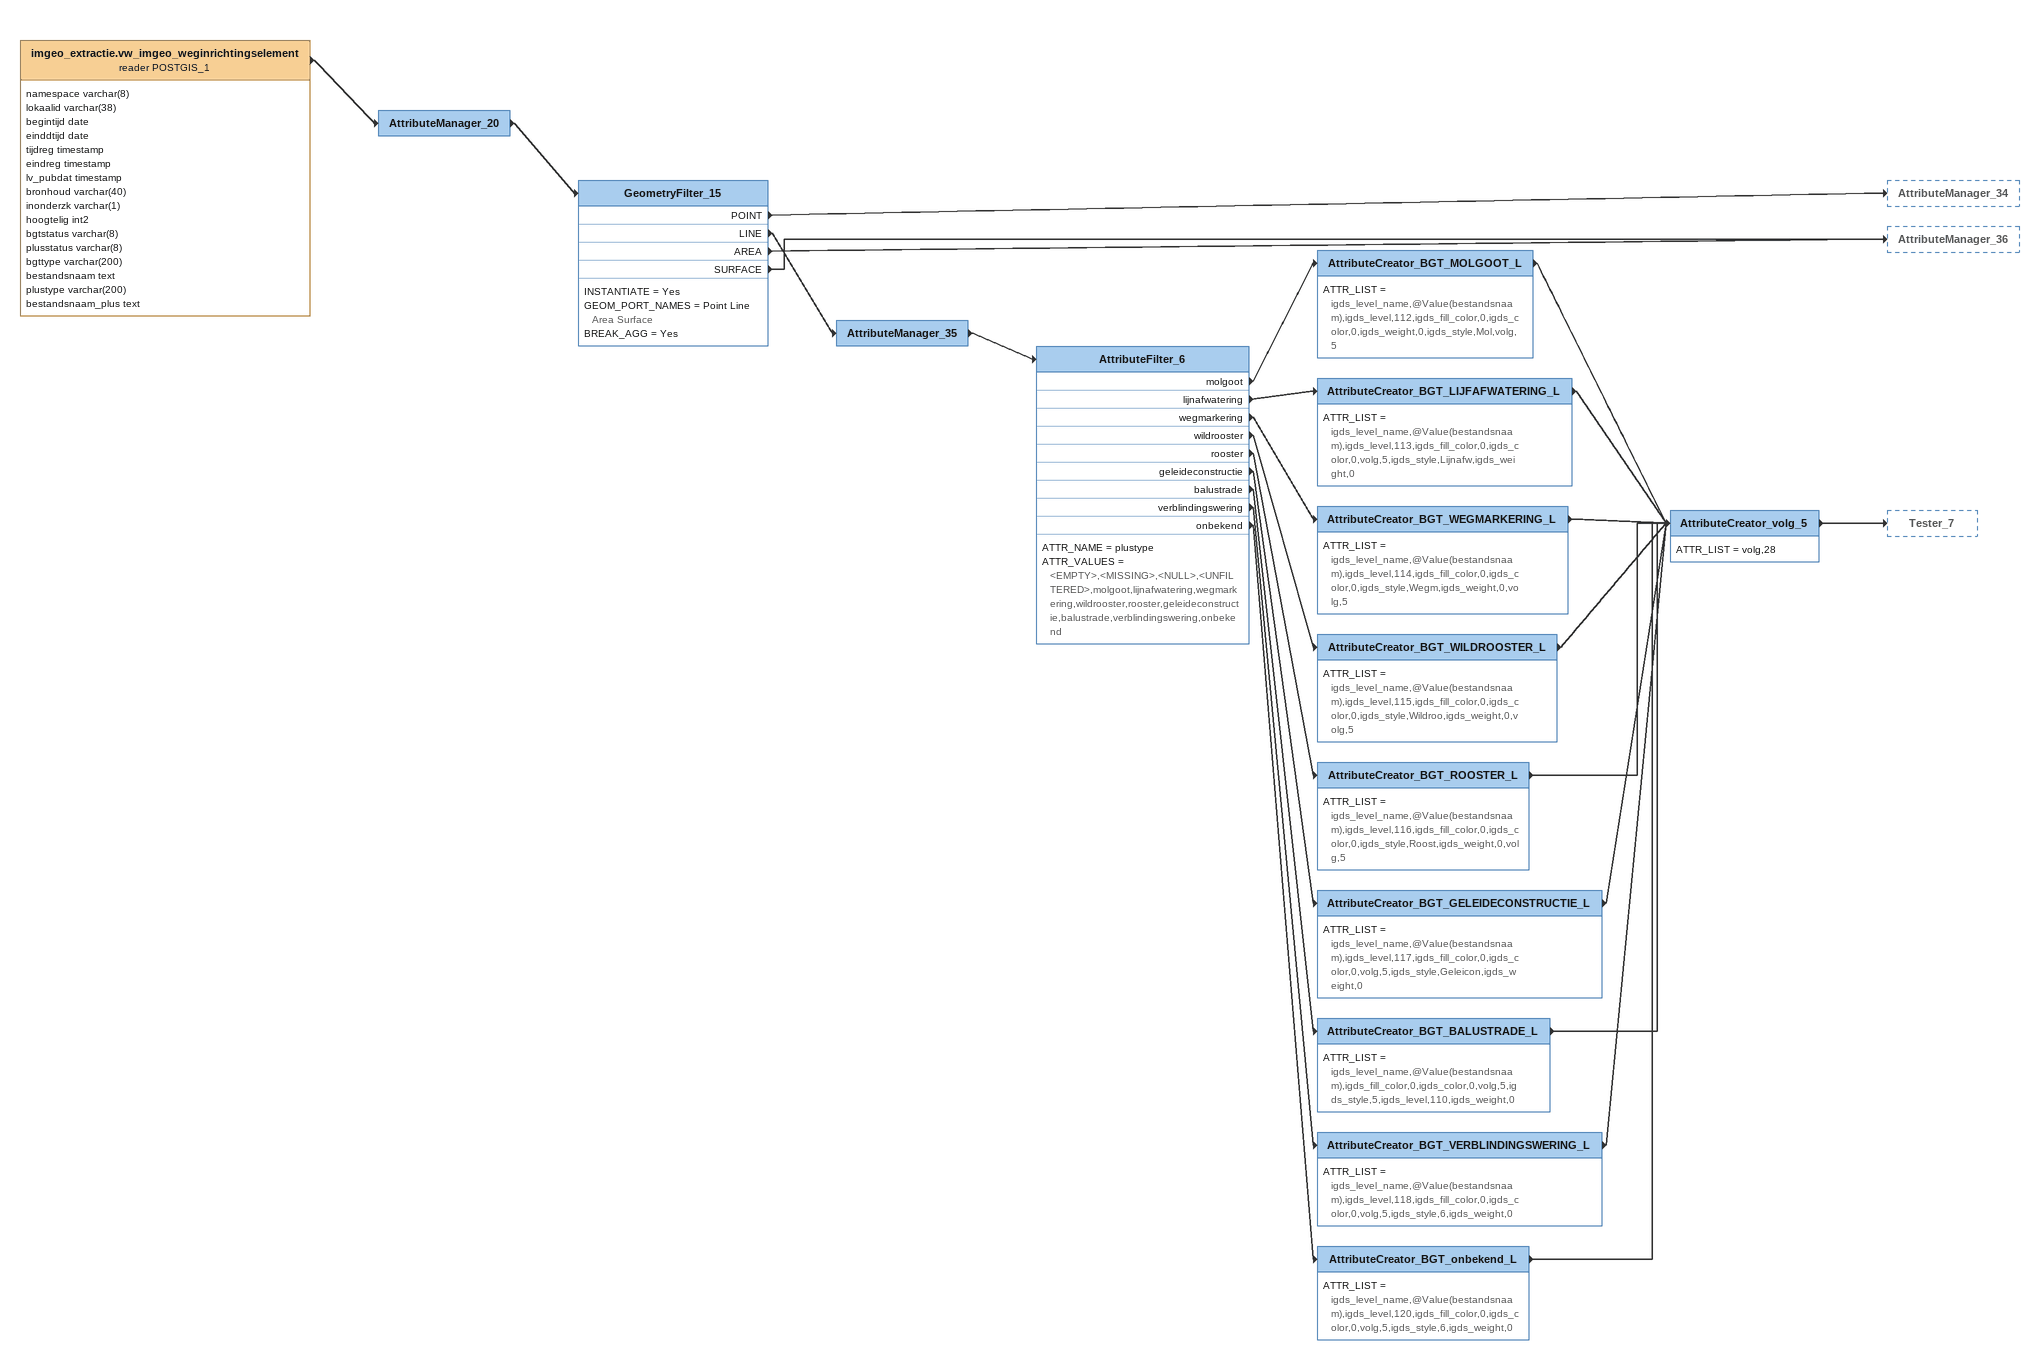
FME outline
imgeo_extractie.vw_imgeo_weginrichtingselement (reader POSTGIS_1)
    attributes: namespace varchar(8), lokaalid varchar(38), begintijd date, einddtijd date, tijdreg timestamp, eindreg timestamp, lv_pubdat timestamp, bronhoud varchar(40), inonderzk varchar(1), hoogtelig int2, bgtstatus varchar(8), plusstatus varchar(8), bgttype varchar(200), bestandsnaam text, plustype varchar(200), bestandsnaam_plus text
    -> AttributeManager_20
AttributeManager_20
    -> GeometryFilter_15
GeometryFilter_15
    INSTANTIATE = Yes
    GEOM_PORT_NAMES = Point Line Area Surface
    BREAK_AGG = Yes
    POINT -> AttributeManager_34
    LINE -> AttributeManager_35
    AREA -> AttributeManager_36
    SURFACE -> AttributeManager_36
AttributeManager_35
    -> AttributeFilter_6
AttributeFilter_6
    ATTR_NAME = plustype
    ATTR_VALUES = <EMPTY>,<MISSING>,<NULL>,<UNFILTERED>,molgoot,lijnafwatering,wegmarkering,wildrooster,rooster,geleideconstructie,balustrade,verblindingswering,onbekend
    molgoot -> AttributeCreator_BGT_MOLGOOT_L
    lijnafwatering -> AttributeCreator_BGT_LIJFAFWATERING_L
    wegmarkering -> AttributeCreator_BGT_WEGMARKERING_L
    wildrooster -> AttributeCreator_BGT_WILDROOSTER_L
    rooster -> AttributeCreator_BGT_ROOSTER_L
    geleideconstructie -> AttributeCreator_BGT_GELEIDECONSTRUCTIE_L
    balustrade -> AttributeCreator_BGT_BALUSTRADE_L
    verblindingswering -> AttributeCreator_BGT_VERBLINDINGSWERING_L
    onbekend -> AttributeCreator_BGT_onbekend_L
AttributeCreator_BGT_MOLGOOT_L
    ATTR_LIST = igds_level_name,@Value(bestandsnaam),igds_level,112,igds_fill_color,0,igds_color,0,igds_weight,0,igds_style,Mol,volg,5
    -> AttributeCreator_volg_5
AttributeCreator_BGT_LIJFAFWATERING_L
    ATTR_LIST = igds_level_name,@Value(bestandsnaam),igds_level,113,igds_fill_color,0,igds_color,0,volg,5,igds_style,Lijnafw,igds_weight,0
    -> AttributeCreator_volg_5
AttributeCreator_BGT_WEGMARKERING_L
    ATTR_LIST = igds_level_name,@Value(bestandsnaam),igds_level,114,igds_fill_color,0,igds_color,0,igds_style,Wegm,igds_weight,0,volg,5
    -> AttributeCreator_volg_5
AttributeCreator_BGT_WILDROOSTER_L
    ATTR_LIST = igds_level_name,@Value(bestandsnaam),igds_level,115,igds_fill_color,0,igds_color,0,igds_style,Wildroo,igds_weight,0,volg,5
    -> AttributeCreator_volg_5
AttributeCreator_BGT_ROOSTER_L
    ATTR_LIST = igds_level_name,@Value(bestandsnaam),igds_level,116,igds_fill_color,0,igds_color,0,igds_style,Roost,igds_weight,0,volg,5
    -> AttributeCreator_volg_5
AttributeCreator_BGT_GELEIDECONSTRUCTIE_L
    ATTR_LIST = igds_level_name,@Value(bestandsnaam),igds_level,117,igds_fill_color,0,igds_color,0,volg,5,igds_style,Geleicon,igds_weight,0
    -> AttributeCreator_volg_5
AttributeCreator_BGT_BALUSTRADE_L
    ATTR_LIST = igds_level_name,@Value(bestandsnaam),igds_fill_color,0,igds_color,0,volg,5,igds_style,5,igds_level,110,igds_weight,0
    -> AttributeCreator_volg_5
AttributeCreator_BGT_VERBLINDINGSWERING_L
    ATTR_LIST = igds_level_name,@Value(bestandsnaam),igds_level,118,igds_fill_color,0,igds_color,0,volg,5,igds_style,6,igds_weight,0
    -> AttributeCreator_volg_5
AttributeCreator_BGT_onbekend_L
    ATTR_LIST = igds_level_name,@Value(bestandsnaam),igds_level,120,igds_fill_color,0,igds_color,0,volg,5,igds_style,6,igds_weight,0
    -> AttributeCreator_volg_5
AttributeCreator_volg_5
    ATTR_LIST = volg,28
    -> Tester_7
